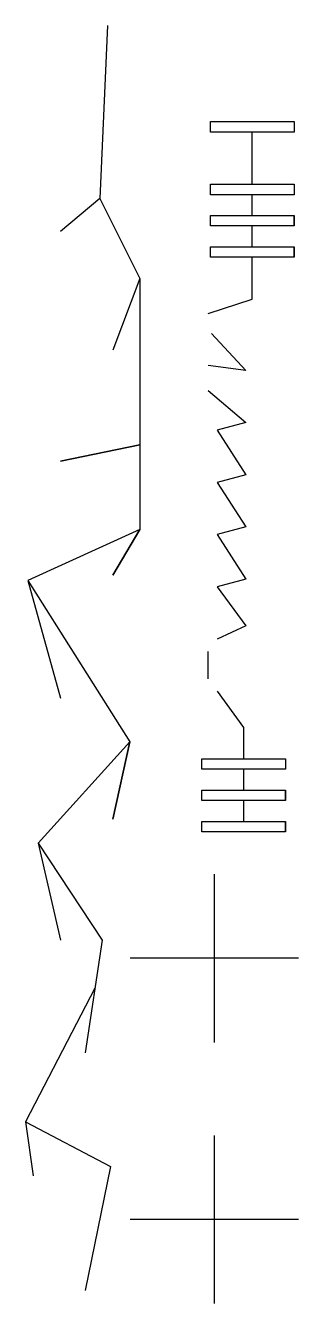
# Model space of a CAD drawing. Header units: millimetres. Extents: x 108.8 to 121.9, y 31.4 to 92.6.
import ezdxf

# ---------------------------------------------------------------- set-up
doc = ezdxf.new("R2010")
doc.units = ezdxf.units.MM
doc.header["$MEASUREMENT"] = 0
for name, color, linetype in [('Layer3', 31, 'Continuous'), ('Layer4', 254, 'Continuous'), ('Layer5', 234, 'Continuous')]:
    doc.layers.add(name, color=color, linetype=linetype)

msp = doc.modelspace()

# ---------------------------------------------------------------- linework, layer by layer
at = {"layer": 'Layer3'}
for p, q in [((119.655, 84.986, 1), (119.655, 87.486, 1)), ((119.655, 83.486, 1), (119.655, 84.486, 1)), ((119.655, 81.986, 1), (119.655, 82.986, 1)), ((119.655, 79.486, 1), (119.655, 81.486, 1)), ((117.544, 78.8, 1), (119.655, 79.486, 1)), ((117.71, 77.832, 1), (119.341, 76.071, 1)), ((119.341, 76.071, 1), (117.544, 76.3, 1)), ((117.544, 75.104, 1), (119.341, 73.571, 1)), ((119.341, 73.571, 1), (117.978, 73.202, 1)), ((117.978, 73.202, 1), (119.341, 71.071, 1)), ((119.341, 71.071, 1), (117.978, 70.702, 1)), ((117.978, 70.702, 1), (119.341, 68.571, 1)), ((119.341, 68.571, 1), (117.978, 68.202, 1)), ((117.978, 68.202, 1), (119.341, 66.071, 1)), ((119.341, 66.071, 1), (117.978, 65.702, 1)), ((117.978, 65.702, 1), (119.341, 63.827, 1)), ((119.341, 63.827, 1), (117.978, 63.202, 1)), ((117.544, 61.3, 1), (117.544, 62.604, 1)), ((117.978, 60.702, 1), (119.24, 58.965, 1)), ((119.24, 58.965, 1), (119.24, 57.465, 1)), ((119.24, 56.965, 1), (119.24, 55.965, 1)), ((119.24, 55.465, 1), (119.24, 54.465, 1)), ((117.841, 43.88, 1), (117.841, 51.931, 1)), ((121.866, 47.906, 1), (113.815, 47.906, 1)), ((117.841, 31.375, 1), (117.841, 39.426, 1)), ((121.866, 35.401, 1), (113.815, 35.401, 1))]:
    msp.add_line(p, q, dxfattribs=at)
at = {"layer": 'Layer4'}
for p, q in [((114.273, 80.477, 1), (112.974, 77.036, 1)), ((114.273, 72.509, 1), (110.482, 71.722, 1)), ((110.482, 71.722, 1), (114.273, 72.509, 1)), ((114.273, 68.442, 1), (112.974, 66.26, 1)), ((112.974, 66.26, 1), (114.273, 68.442, 1)), ((108.905, 66.002, 1), (110.482, 60.363, 1)), ((108.803, 40.077, 1), (109.159, 37.488, 1))]:
    msp.add_line(p, q, dxfattribs=at)
at = {"layer": 'Layer4', "elevation": 1}
for points in [[(112.719, 92.587), (112.362, 84.3), (110.482, 82.729)], [(112.362, 84.3), (114.273, 80.477), (114.273, 72.509), (114.273, 68.442), (108.905, 66.002), (110.482, 60.363)], [(108.905, 66.002), (113.788, 58.275), (112.974, 54.568), (113.788, 58.275), (109.414, 53.423), (110.482, 48.773)], [(109.414, 53.423), (112.466, 48.773), (111.652, 43.385)], [(112.12, 46.482), (108.803, 40.077), (112.873, 37.942), (111.652, 31.998)]]:
    msp.add_lwpolyline(points, dxfattribs=at)
at = {"layer": 'Layer5'}
for p, q in [((117.655, 87.486, 1), (117.659, 87.986, 1)), ((117.659, 87.986, 1), (121.659, 87.986, 1)), ((121.659, 87.986, 1), (121.659, 87.486, 1)), ((119.655, 87.486, 1), (117.655, 87.486, 1)), ((121.659, 87.486, 1), (119.655, 87.486, 1)), ((117.655, 84.486, 1), (117.659, 84.986, 1)), ((119.655, 84.486, 1), (117.655, 84.486, 1)), ((117.659, 84.986, 1), (121.659, 84.986, 1)), ((121.659, 84.486, 1), (119.655, 84.486, 1)), ((121.659, 84.986, 1), (121.659, 84.486, 1)), ((117.655, 82.986, 1), (117.659, 83.486, 1)), ((117.659, 83.486, 1), (121.659, 83.486, 1)), ((121.659, 82.986, 1), (121.659, 83.486, 1)), ((121.659, 83.486, 1), (121.659, 82.986, 1)), ((119.655, 82.986, 1), (117.655, 82.986, 1)), ((121.659, 82.986, 1), (119.655, 82.986, 1)), ((117.655, 81.486, 1), (117.659, 81.986, 1)), ((119.655, 81.486, 1), (117.655, 81.486, 1)), ((117.659, 81.986, 1), (121.659, 81.986, 1)), ((121.659, 81.486, 1), (119.655, 81.486, 1)), ((121.659, 81.986, 1), (121.659, 81.486, 1)), ((121.659, 81.486, 1), (121.659, 81.986, 1)), ((117.24, 56.965, 1), (117.243, 57.465, 1)), ((119.24, 56.965, 1), (117.24, 56.965, 1)), ((117.243, 57.465, 1), (121.243, 57.465, 1)), ((121.243, 56.965, 1), (119.24, 56.965, 1)), ((121.243, 57.465, 1), (121.243, 56.965, 1)), ((117.24, 55.465, 1), (117.243, 55.965, 1)), ((117.243, 55.965, 1), (121.243, 55.965, 1)), ((121.243, 55.965, 1), (121.243, 55.465, 1)), ((121.243, 55.465, 1), (121.243, 55.965, 1)), ((119.24, 55.465, 1), (117.24, 55.465, 1)), ((121.243, 55.465, 1), (119.24, 55.465, 1)), ((117.24, 53.965, 1), (117.243, 54.465, 1)), ((119.24, 53.965, 1), (117.24, 53.965, 1)), ((117.243, 54.465, 1), (121.243, 54.465, 1)), ((121.243, 53.965, 1), (119.24, 53.965, 1)), ((121.243, 53.965, 1), (121.243, 54.465, 1)), ((121.243, 54.465, 1), (121.243, 53.965, 1))]:
    msp.add_line(p, q, dxfattribs=at)

doc.saveas('drawing.dxf')
